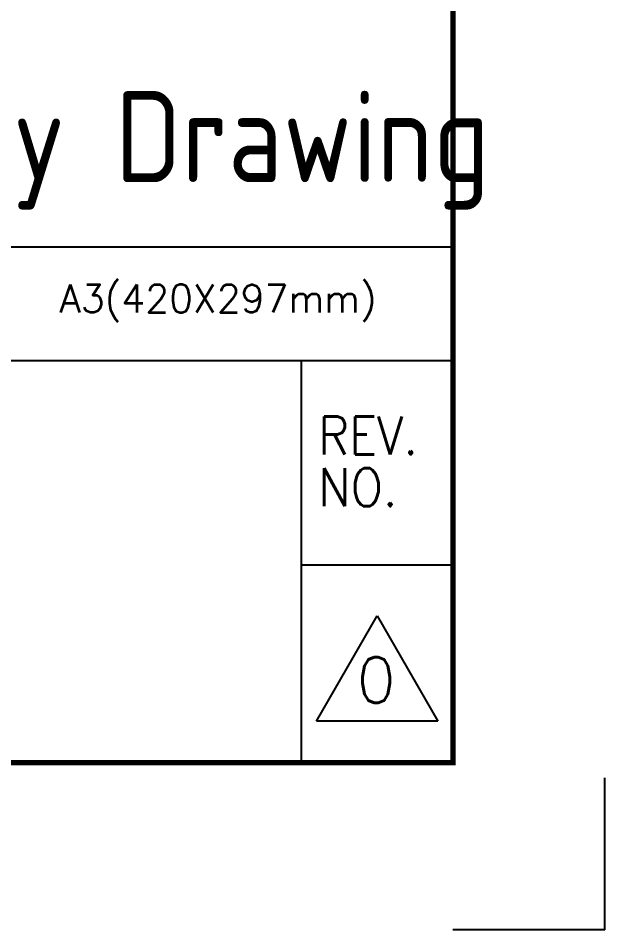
# Model space of a CAD drawing. Header units: millimetres. Extents: x 183355 to 194386, y -190559 to -183233.
# Drawn here: x 192762 to 193715, y -190559 to -189078 of the extents above; entities that cross this region are included whole.
import ezdxf

# ---------------------------------------------------------------- set-up
doc = ezdxf.new("R2010")
doc.units = ezdxf.units.MM
doc.header["$LTSCALE"] = 13
doc.layers.add('1', color=4, linetype='Continuous')
doc.layers.add('2', color=3, linetype='Continuous')
doc.layers.add('paper', color=254, linetype='Continuous', plot=False)
doc.styles.add('ROMANS', font='romans.shx', dxfattribs={"bigfont": 'whgtxt.shx'})
doc.styles.get("Standard").update_dxf_attribs({"font": 'gbenor.shx', "bigfont": 'gbcbig.shx'})

msp = doc.modelspace()

# ---------------------------------------------------------------- linework, layer by layer
at = {"layer": '1', "const_width": 8.634}
msp.add_lwpolyline([(183995.863, -190287.936), (193468.183, -190287.936), (193468.183, -183479.706), (183995.863, -183479.706), (183995.863, -190287.936)], dxfattribs=at)
at = {"layer": '2'}
for p, q in [((183995.863, -189449.241), (193468.183, -189449.241)), ((191371.445, -189634.247), (193468.183, -189634.247)), ((193221.508, -189634.247), (193221.508, -190287.936)), ((193221.508, -189966.462), (193468.183, -189966.462)), ((193246.175, -190220.069), (193344.845, -190049.167)), ((193344.845, -190049.167), (193443.515, -190220.069)), ((193443.515, -190220.069), (193246.175, -190220.069))]:
    msp.add_line(p, q, dxfattribs=at)
at = {"layer": 'paper'}
for q in [(193714.858, -190312.603), (193468.183, -190559.278)]:
    msp.add_line((193714.858, -190559.278), q, dxfattribs=at)

# ---------------------------------------------------------------- texts
at = {"layer": '1', "color": 4}
msp.add_text('General Assembly Drawing', height=148.005, dxfattribs=at).set_placement((191439.759, -189344.321))
at = {"layer": '2', "style": 'ROMANS', "width": 0.9}
for s, p in [('REV.', (193249.555, -189786.881)), ('NO.', (193249.555, -189870.98))]:
    msp.add_text(s, height=61.6688, dxfattribs=at).set_placement(p)
at = {"layer": '2', "color": 4, "style": 'ROMANS'}
msp.add_text('0', height=74.002, dxfattribs=at).set_placement((193311.711, -190190.465))
at = {"layer": '2', "insert": (192828.529, -189510.807), "char_height": 45.22375, "width": 334.53895, "attachment_point": 1, "style": 'ROMANS'}
msp.add_mtext('A3(420X297mm)', dxfattribs=at)

doc.saveas('drawing.dxf')
